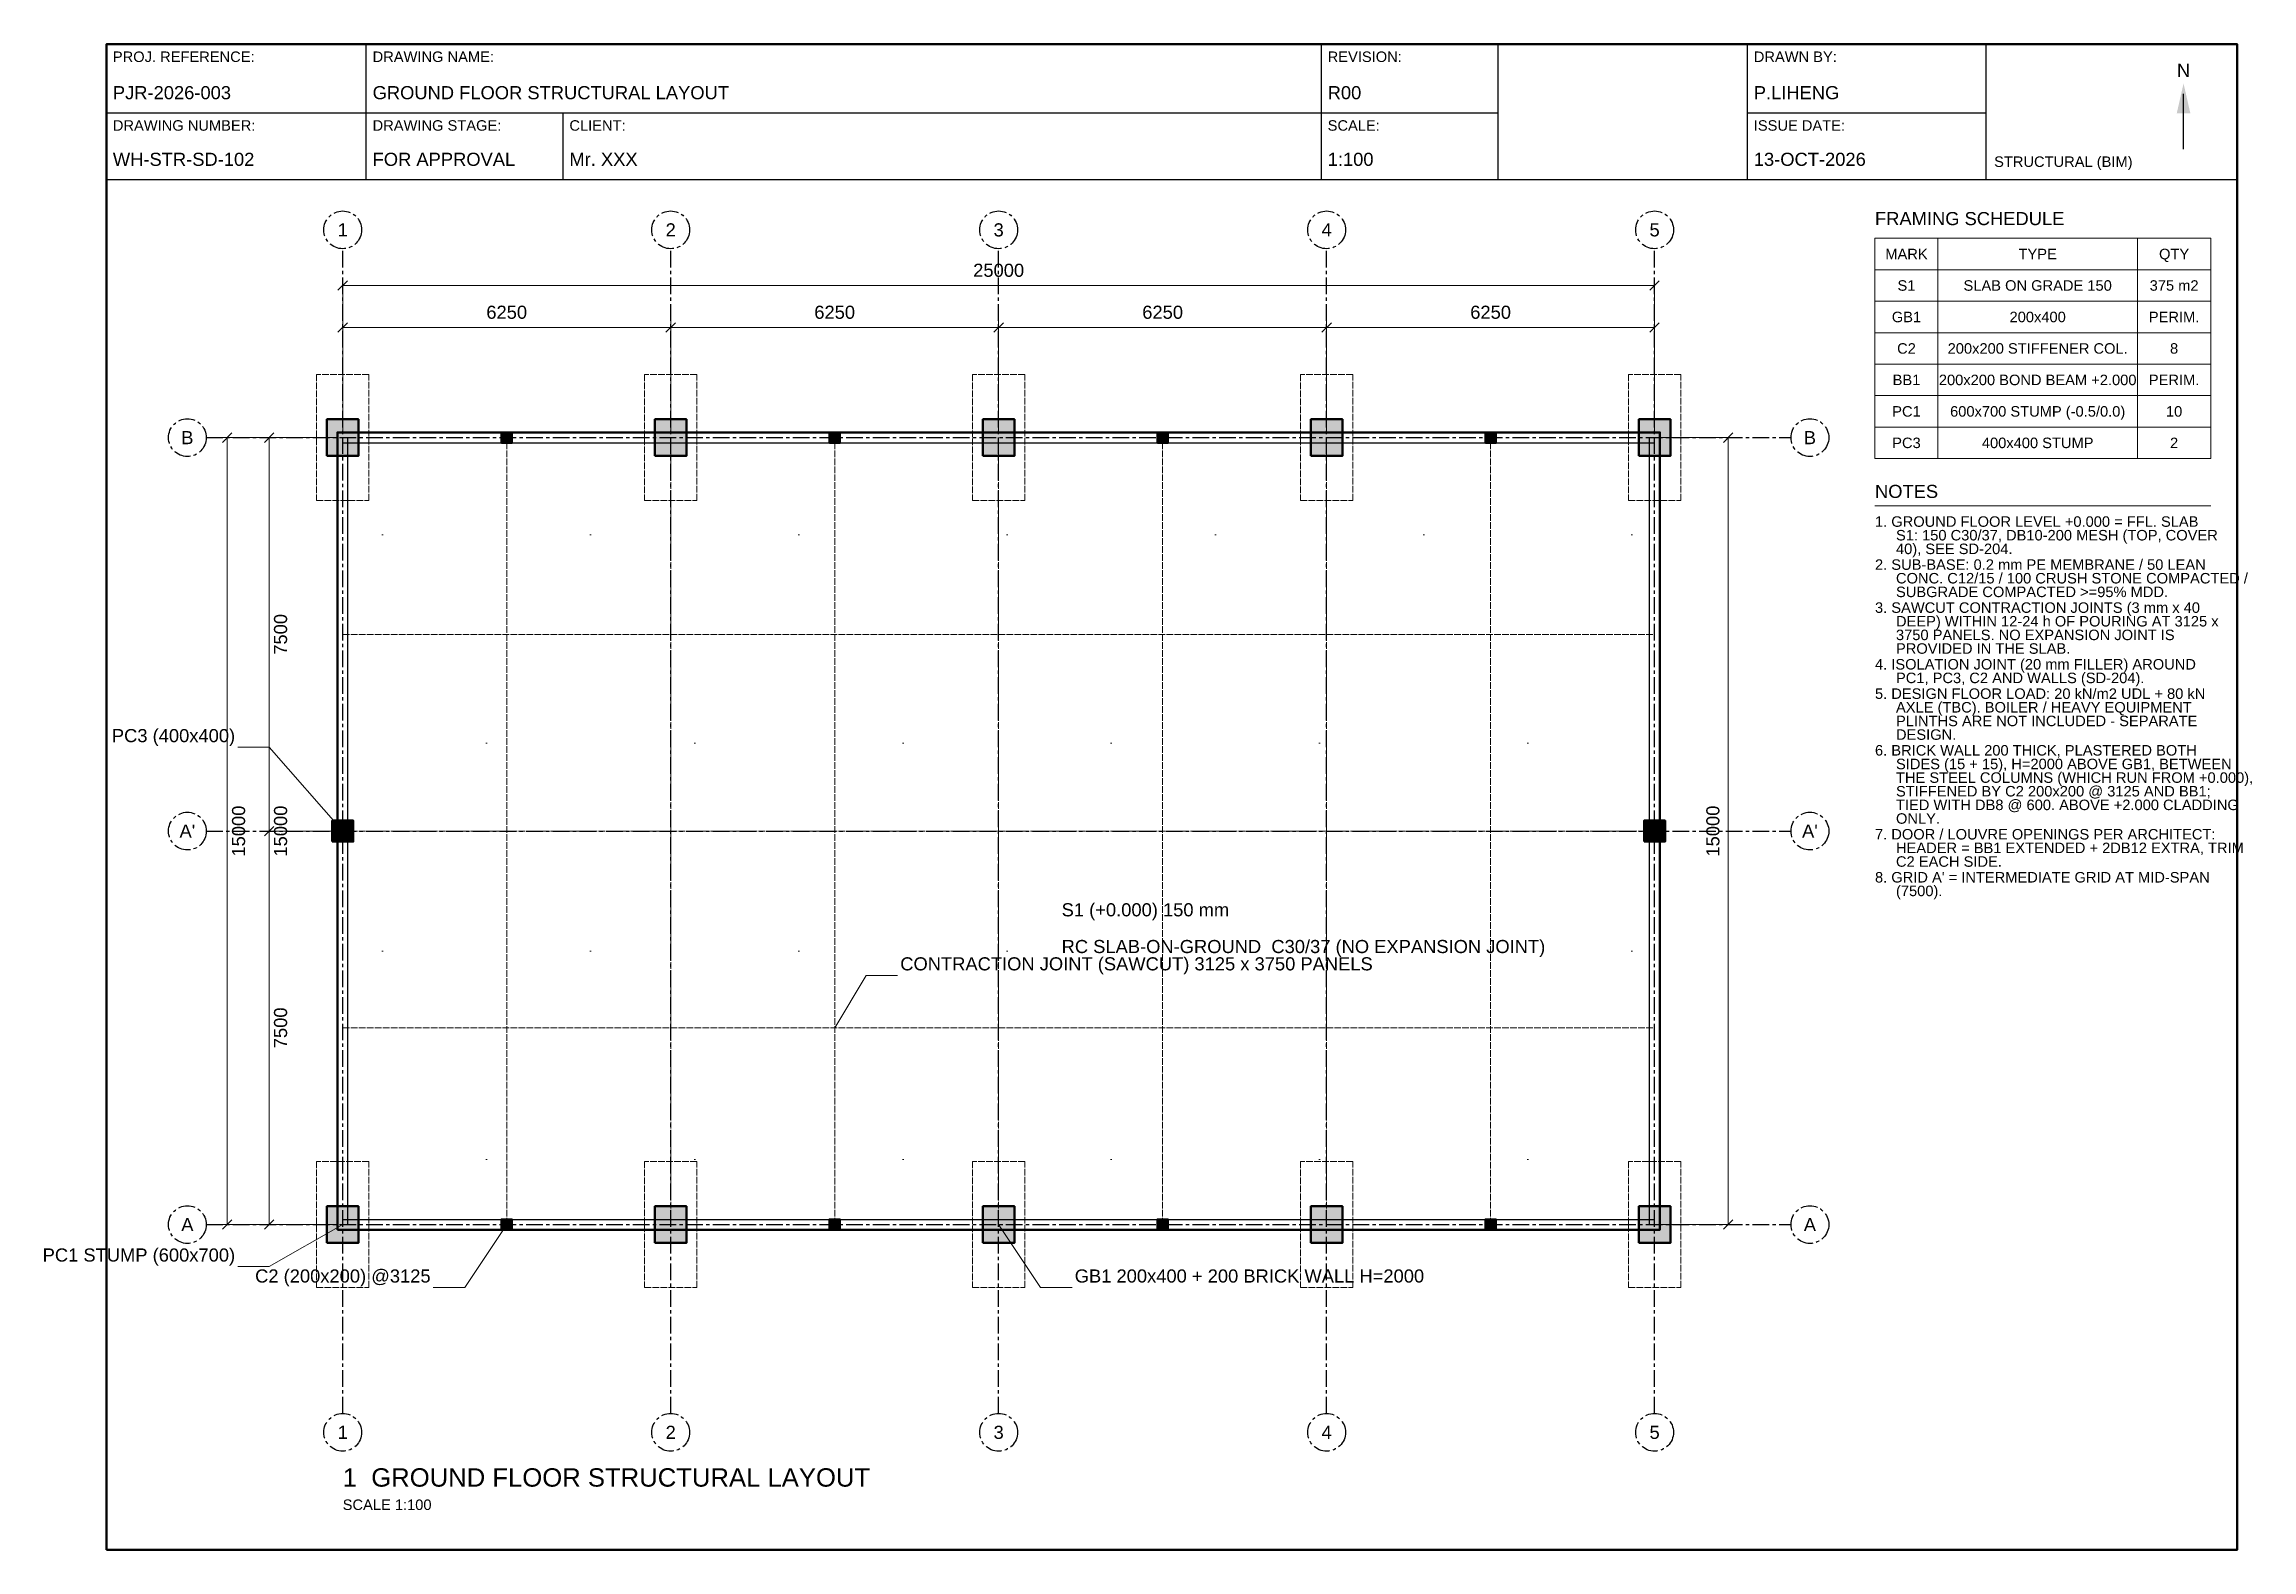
# Model space of a CAD drawing. Header units: millimetres. Extents: x -5 to 416, y 5 to 292.
import ezdxf
from ezdxf.enums import TextEntityAlignment as Align

# ---------------------------------------------------------------- set-up
doc = ezdxf.new("R2010")
doc.units = ezdxf.units.MM
doc.linetypes.add('CENTER', pattern=[5.08, 3.175, -0.635, 0.635, -0.635])
doc.linetypes.add('DASHED', pattern=[1.524, 1.27, -0.254])
for name, color, linetype, lineweight in [('S-ANNO-DIMS', 7, 'Continuous', 18), ('S-ANNO-TABLE', 7, 'Continuous', 18), ('S-ANNO-TEXT', 7, 'Continuous', 18), ('S-CONC-OUTLINE', 7, 'Continuous', 50), ('S-DETAIL-THIN', 8, 'Continuous', 18), ('S-GRID', 1, 'CENTER', 25), ('S-HATCH-CONC', 8, 'Continuous', 18), ('S-MASONRY', 30, 'Continuous', 25), ('S-TBLK-BORDER', 7, 'Continuous', 50), ('S-TBLK-LINE', 7, 'Continuous', 25), ('S-TBLK-TEXT', 7, 'Continuous', 18)]:
    doc.layers.add(name, color=color, linetype=linetype, lineweight=lineweight)
doc.styles.add('TEXT_2.0', font='arial.ttf')
doc.styles.add('TEXT_2.5', font='arial.ttf')
doc.styles.add('TEXT_3.5', font='arial.ttf')

# ---------------------------------------------------------------- blocks, each defined once
blk = doc.blocks.new('STR_TITLEBLOCK_A3')
at = {"layer": 'S-TBLK-BORDER'}
blk.add_lwpolyline([(7, 5), (413, 5), (413, 292), (7, 292)], close=True, dxfattribs=at)
at = {"layer": 'S-TBLK-LINE'}
for p, q in [((56.5, 266.2), (56.5, 292)), ((238.5, 266.2), (238.5, 292)), ((272.2, 266.2), (272.2, 292)), ((319.7, 266.2), (319.7, 292)), ((365.2, 266.2), (365.2, 292)), ((402.8, 272), (402.8, 282.5)), ((7, 278.9), (272.2, 278.9)), ((94, 266.2), (94, 278.9)), ((319.7, 278.9), (365.2, 278.9)), ((7, 266.2), (413, 266.2))]:
    blk.add_line(p, q, dxfattribs=at)
blk.add_solid([(401.5, 278.8), (404.1, 278.8), (402.8, 284.5)], dxfattribs=at)
at = {"layer": 'S-TBLK-TEXT', "color": 8, "style": 'TEXT_2.0'}
for s, p in [('PROJ. REFERENCE:', (8.2, 288.6)), ('DRAWING NAME:', (57.7, 288.6)), ('REVISION:', (239.7, 288.6)), ('DRAWN BY:', (320.9, 288.6)), ('DRAWING NUMBER:', (8.2, 275.5)), ('DRAWING STAGE:', (57.7, 275.5)), ('CLIENT:', (95.2, 275.5)), ('SCALE:', (239.7, 275.5)), ('ISSUE DATE:', (320.9, 275.5))]:
    blk.add_text(s, height=2, dxfattribs=at).set_placement(p)
at = {"layer": 'S-TBLK-TEXT', "style": 'TEXT_2.5'}
blk.add_text('N', height=2.5, dxfattribs=at).set_placement((402.8, 287), align=Align.MIDDLE_CENTER)
at = {"layer": 'S-TBLK-TEXT', "style": 'TEXT_2.0'}
blk.add_text('STRUCTURAL (BIM)', height=2, dxfattribs=at).set_placement((366.7, 268.6))
at = {"layer": 'S-TBLK-TEXT', "style": 'TEXT_2.5'}
for tag, p in [('PROJ_REFERENCE', (8.2, 281.5)), ('DRAWING_NAME', (57.7, 281.5)), ('REVISION', (239.7, 281.5)), ('DRAWN_BY', (320.9, 281.5)), ('DRAWING_NUMBER', (8.2, 268.8)), ('DRAWING_STAGE', (57.7, 268.8)), ('CLIENT', (95.2, 268.8)), ('SCALE', (239.7, 268.8)), ('ISSUE_DATE', (320.9, 268.8))]:
    blk.add_attdef(tag, p, '', height=2.5, dxfattribs=at)

msp = doc.modelspace()

# ---------------------------------------------------------------- hatches: boundary and pattern name
at = {"layer": 'S-HATCH-CONC'}
for points in [[(49, 213.5), (55, 213.5), (55, 220.5), (49, 220.5)], [(111.5, 213.5), (117.5, 213.5), (117.5, 220.5), (111.5, 220.5)], [(174, 213.5), (180, 213.5), (180, 220.5), (174, 220.5)], [(236.5, 213.5), (242.5, 213.5), (242.5, 220.5), (236.5, 220.5)], [(299, 213.5), (305, 213.5), (305, 220.5), (299, 220.5)], [(82.25, 216), (84.25, 216), (84.25, 218), (82.25, 218)], [(144.75, 216), (146.75, 216), (146.75, 218), (144.75, 218)], [(207.25, 216), (209.25, 216), (209.25, 218), (207.25, 218)], [(269.75, 216), (271.75, 216), (271.75, 218), (269.75, 218)], [(50, 140), (54, 140), (54, 144), (50, 144)], [(300, 140), (304, 140), (304, 144), (300, 144)], [(49, 63.5), (55, 63.5), (55, 70.5), (49, 70.5)], [(82.25, 66), (84.25, 66), (84.25, 68), (82.25, 68)], [(111.5, 63.5), (117.5, 63.5), (117.5, 70.5), (111.5, 70.5)], [(144.75, 66), (146.75, 66), (146.75, 68), (144.75, 68)], [(174, 63.5), (180, 63.5), (180, 70.5), (174, 70.5)], [(207.25, 66), (209.25, 66), (209.25, 68), (207.25, 68)], [(236.5, 63.5), (242.5, 63.5), (242.5, 70.5), (236.5, 70.5)], [(269.75, 66), (271.75, 66), (271.75, 68), (269.75, 68)], [(299, 63.5), (305, 63.5), (305, 70.5), (299, 70.5)]]:
    msp.add_hatch(color=256, dxfattribs=at).paths.add_polyline_path(points)
h = msp.add_hatch(dxfattribs=at)
h.set_pattern_fill('DOTS', color=256, scale=25)
h.paths.add_polyline_path([(52, 67), (302, 67), (302, 217), (52, 217)])

# ---------------------------------------------------------------- linework, layer by layer
at = {"layer": 'S-ANNO-DIMS'}
for p, q in [((51.1, 245.1), (52.9, 246.9)), ((52, 218), (52, 247.2)), ((52, 246), (302, 246)), ((301.1, 245.1), (302.9, 246.9)), ((302, 218), (302, 247.2)), ((51.1, 237.1), (52.9, 238.9)), ((52, 218), (52, 239.2)), ((52, 238), (114.5, 238)), ((113.6, 237.1), (115.4, 238.9)), ((113.6, 237.1), (115.4, 238.9)), ((114.5, 218), (114.5, 239.2)), ((114.5, 218), (114.5, 239.2)), ((114.5, 238), (177, 238)), ((176.1, 237.1), (177.9, 238.9)), ((176.1, 237.1), (177.9, 238.9)), ((177, 218), (177, 239.2)), ((177, 218), (177, 239.2)), ((177, 238), (239.5, 238)), ((238.6, 237.1), (240.4, 238.9)), ((238.6, 237.1), (240.4, 238.9)), ((239.5, 218), (239.5, 239.2)), ((239.5, 218), (239.5, 239.2)), ((239.5, 238), (302, 238)), ((301.1, 237.1), (302.9, 238.9)), ((302, 218), (302, 239.2)), ((51, 217), (28.8, 217)), ((29.1, 216.1), (30.9, 217.9)), ((30, 67), (30, 217)), ((51, 217), (36.8, 217)), ((51, 217), (36.8, 217)), ((37.1, 216.1), (38.9, 217.9)), ((37.1, 216.1), (38.9, 217.9)), ((38, 67), (38, 217)), ((38, 142), (38, 217)), ((303, 217), (317.2, 217)), ((315.1, 216.1), (316.9, 217.9)), ((316, 67), (316, 217)), ((51, 142), (36.8, 142)), ((51, 142), (36.8, 142)), ((37.1, 141.1), (38.9, 142.9)), ((37.1, 141.1), (38.9, 142.9)), ((38, 67), (38, 142)), ((29.1, 66.1), (30.9, 67.9)), ((37.1, 66.1), (38.9, 67.9)), ((37.1, 66.1), (38.9, 67.9)), ((315.1, 66.1), (316.9, 67.9)), ((51, 67), (28.8, 67)), ((51, 67), (36.8, 67)), ((51, 67), (36.8, 67)), ((303, 67), (317.2, 67))]:
    msp.add_line(p, q, dxfattribs=at)
at = {"layer": 'S-ANNO-TABLE'}
for points in [[(344, 249), (356, 249), (356, 255), (344, 255)], [(356, 249), (394, 249), (394, 255), (356, 255)], [(394, 249), (408, 249), (408, 255), (394, 255)], [(344, 243), (356, 243), (356, 249), (344, 249)], [(356, 243), (394, 243), (394, 249), (356, 249)], [(394, 243), (408, 243), (408, 249), (394, 249)], [(344, 237), (356, 237), (356, 243), (344, 243)], [(356, 237), (394, 237), (394, 243), (356, 243)], [(394, 237), (408, 237), (408, 243), (394, 243)], [(344, 231), (356, 231), (356, 237), (344, 237)], [(356, 231), (394, 231), (394, 237), (356, 237)], [(394, 231), (408, 231), (408, 237), (394, 237)], [(344, 225), (356, 225), (356, 231), (344, 231)], [(356, 225), (394, 225), (394, 231), (356, 231)], [(394, 225), (408, 225), (408, 231), (394, 231)], [(344, 219), (356, 219), (356, 225), (344, 225)], [(356, 219), (394, 219), (394, 225), (356, 225)], [(394, 219), (408, 219), (408, 225), (394, 225)], [(344, 213), (356, 213), (356, 219), (344, 219)], [(356, 213), (394, 213), (394, 219), (356, 219)], [(394, 213), (408, 213), (408, 219), (394, 219)]]:
    msp.add_lwpolyline(points, close=True, dxfattribs=at)
at = {"layer": 'S-ANNO-TEXT', "linetype": 'DASHED'}
for p, q in [((83.25, 67), (83.25, 217)), ((114.5, 67), (114.5, 217)), ((145.75, 67), (145.75, 217)), ((177, 67), (177, 217)), ((208.25, 67), (208.25, 217)), ((239.5, 67), (239.5, 217)), ((270.75, 67), (270.75, 217)), ((52, 179.5), (302, 179.5)), ((52, 142), (302, 142)), ((52, 104.5), (302, 104.5))]:
    msp.add_line(p, q, dxfattribs=at)
at = {"layer": 'S-ANNO-TEXT'}
for p, q in [((344, 204), (408, 204)), ((38, 158), (32, 158)), ((52, 142), (38, 158)), ((145.75, 104.5), (151.75, 114.5)), ((151.75, 114.5), (157.75, 114.5)), ((52, 67), (38, 59)), ((83.25, 67), (75.25, 55)), ((177, 67), (185, 55)), ((38, 59), (32, 59)), ((75.25, 55), (69.25, 55)), ((185, 55), (191, 55))]:
    msp.add_line(p, q, dxfattribs=at)
at = {"layer": 'S-ANNO-TEXT', "linetype": 'DASHED'}
for points in [[(47, 205), (57, 205), (57, 229), (47, 229)], [(109.5, 205), (119.5, 205), (119.5, 229), (109.5, 229)], [(172, 205), (182, 205), (182, 229), (172, 229)], [(234.5, 205), (244.5, 205), (244.5, 229), (234.5, 229)], [(297, 205), (307, 205), (307, 229), (297, 229)], [(47, 55), (57, 55), (57, 79), (47, 79)], [(109.5, 55), (119.5, 55), (119.5, 79), (109.5, 79)], [(172, 55), (182, 55), (182, 79), (172, 79)], [(234.5, 55), (244.5, 55), (244.5, 79), (234.5, 79)], [(297, 55), (307, 55), (307, 79), (297, 79)]]:
    msp.add_lwpolyline(points, close=True, dxfattribs=at)
at = {"layer": 'S-CONC-OUTLINE'}
for points in [[(49, 213.5), (55, 213.5), (55, 220.5), (49, 220.5)], [(111.5, 213.5), (117.5, 213.5), (117.5, 220.5), (111.5, 220.5)], [(174, 213.5), (180, 213.5), (180, 220.5), (174, 220.5)], [(236.5, 213.5), (242.5, 213.5), (242.5, 220.5), (236.5, 220.5)], [(299, 213.5), (305, 213.5), (305, 220.5), (299, 220.5)], [(51, 66), (303, 66), (303, 218), (51, 218)], [(82.25, 216), (84.25, 216), (84.25, 218), (82.25, 218)], [(144.75, 216), (146.75, 216), (146.75, 218), (144.75, 218)], [(207.25, 216), (209.25, 216), (209.25, 218), (207.25, 218)], [(269.75, 216), (271.75, 216), (271.75, 218), (269.75, 218)], [(50, 140), (54, 140), (54, 144), (50, 144)], [(300, 140), (304, 140), (304, 144), (300, 144)], [(49, 63.5), (55, 63.5), (55, 70.5), (49, 70.5)], [(82.25, 66), (84.25, 66), (84.25, 68), (82.25, 68)], [(111.5, 63.5), (117.5, 63.5), (117.5, 70.5), (111.5, 70.5)], [(144.75, 66), (146.75, 66), (146.75, 68), (144.75, 68)], [(174, 63.5), (180, 63.5), (180, 70.5), (174, 70.5)], [(207.25, 66), (209.25, 66), (209.25, 68), (207.25, 68)], [(236.5, 63.5), (242.5, 63.5), (242.5, 70.5), (236.5, 70.5)], [(269.75, 66), (271.75, 66), (271.75, 68), (269.75, 68)], [(299, 63.5), (305, 63.5), (305, 70.5), (299, 70.5)]]:
    msp.add_lwpolyline(points, close=True, dxfattribs=at)
at = {"layer": 'S-GRID', "linetype": 'CENTER'}
for p, q in [((52, 31), (52, 253)), ((114.5, 31), (114.5, 253)), ((177, 31), (177, 253)), ((239.5, 31), (239.5, 253)), ((302, 31), (302, 253)), ((26, 217), (328, 217)), ((26, 142), (328, 142)), ((26, 67), (328, 67))]:
    msp.add_line(p, q, dxfattribs=at)
at = {"layer": 'S-GRID'}
for centre in [(52, 256.6), (114.5, 256.6), (177, 256.6), (239.5, 256.6), (302, 256.6), (22.4, 217), (331.6, 217), (22.4, 142), (331.6, 142), (22.4, 67), (331.6, 67), (52, 27.4), (114.5, 27.4), (177, 27.4), (239.5, 27.4), (302, 27.4)]:
    msp.add_circle(centre, 3.6, dxfattribs=at)
at = {"layer": 'S-MASONRY'}
for p, q in [((51, 67), (51, 217)), ((52, 218), (302, 218)), ((52, 216), (302, 216)), ((53, 67), (53, 217)), ((301, 67), (301, 217)), ((303, 67), (303, 217)), ((52, 68), (302, 68)), ((52, 66), (302, 66))]:
    msp.add_line(p, q, dxfattribs=at)

# ---------------------------------------------------------------- block references
at = {"layer": 'S-TBLK-LINE'}
msp.add_blockref('STR_TITLEBLOCK_A3', (0, 0), dxfattribs=at).add_auto_attribs({'PROJ_REFERENCE': 'PJR-2026-003', 'DRAWING_NAME': 'GROUND FLOOR STRUCTURAL LAYOUT', 'REVISION': 'R00', 'DRAWN_BY': 'P.LIHENG', 'DRAWING_NUMBER': 'WH-STR-SD-102', 'DRAWING_STAGE': 'FOR APPROVAL', 'CLIENT': 'Mr. XXX', 'SCALE': '1:100', 'ISSUE_DATE': '13-OCT-2026'})

# ---------------------------------------------------------------- texts
at = {"layer": 'S-ANNO-DIMS', "style": 'TEXT_2.5'}
for s, p in [('25000', (177, 246.9)), ('6250', (83.25, 238.9)), ('6250', (145.75, 238.9)), ('6250', (208.25, 238.9)), ('6250', (270.75, 238.9))]:
    msp.add_text(s, height=2.5, dxfattribs=at).set_placement(p, align=Align.BOTTOM_CENTER)
for s, p in [('7500', (38.9, 179.5)), ('15000', (30.9, 142)), ('15000', (38.9, 142)), ('7500', (38.9, 104.5))]:
    msp.add_text(s, height=2.5, rotation=90, dxfattribs=at).set_placement(p, align=Align.TOP_CENTER)
msp.add_text('15000', height=2.5, rotation=90, dxfattribs=at).set_placement((315.1, 142), align=Align.BOTTOM_CENTER)
at = {"layer": 'S-ANNO-TEXT'}
for s, height, style, p in [('FRAMING SCHEDULE', 2.5, 'TEXT_2.5', (344, 260)), ('NOTES', 2.5, 'TEXT_2.5', (344, 208)), ('1. GROUND FLOOR LEVEL +0.000 = FFL. SLAB', 2, 'TEXT_2.0', (344, 202)), ('S1: 150 C30/37, DB10-200 MESH (TOP, COVER', 2, 'TEXT_2.0', (348, 199.4)), ('2. SUB-BASE: 0.2 mm PE MEMBRANE / 50 LEAN', 2, 'TEXT_2.0', (344, 193.8)), ('40), SEE SD-204.', 2, 'TEXT_2.0', (348, 196.8)), ('CONC. C12/15 / 100 CRUSH STONE COMPACTED /', 2, 'TEXT_2.0', (348, 191.2)), ('3. SAWCUT CONTRACTION JOINTS (3 mm x 40', 2, 'TEXT_2.0', (344, 185.6)), ('SUBGRADE COMPACTED >=95% MDD.', 2, 'TEXT_2.0', (348, 188.6)), ('DEEP) WITHIN 12-24 h OF POURING AT 3125 x', 2, 'TEXT_2.0', (348, 183)), ('3750 PANELS. NO EXPANSION JOINT IS', 2, 'TEXT_2.0', (348, 180.4)), ('PROVIDED IN THE SLAB.', 2, 'TEXT_2.0', (348, 177.8)), ('4. ISOLATION JOINT (20 mm FILLER) AROUND', 2, 'TEXT_2.0', (344, 174.8)), ('5. DESIGN FLOOR LOAD: 20 kN/m2 UDL + 80 kN', 2, 'TEXT_2.0', (344, 169.2)), ('PC1, PC3, C2 AND WALLS (SD-204).', 2, 'TEXT_2.0', (348, 172.2)), ('AXLE (TBC). BOILER / HEAVY EQUIPMENT', 2, 'TEXT_2.0', (348, 166.6)), ('PLINTHS ARE NOT INCLUDED - SEPARATE', 2, 'TEXT_2.0', (348, 164)), ('DESIGN.', 2, 'TEXT_2.0', (348, 161.4)), ('6. BRICK WALL 200 THICK, PLASTERED BOTH', 2, 'TEXT_2.0', (344, 158.4)), ('SIDES (15 + 15), H=2000 ABOVE GB1, BETWEEN', 2, 'TEXT_2.0', (348, 155.8)), ('THE STEEL COLUMNS (WHICH RUN FROM +0.000),', 2, 'TEXT_2.0', (348, 153.2)), ('TIED WITH DB8 @ 600. ABOVE +2.000 CLADDING', 2, 'TEXT_2.0', (348, 148)), ('STIFFENED BY C2 200x200 @ 3125 AND BB1;', 2, 'TEXT_2.0', (348, 150.6)), ('ONLY.', 2, 'TEXT_2.0', (348, 145.4)), ('7. DOOR / LOUVRE OPENINGS PER ARCHITECT:', 2, 'TEXT_2.0', (344, 142.4)), ('HEADER = BB1 EXTENDED + 2DB12 EXTRA, TRIM', 2, 'TEXT_2.0', (348, 139.8)), ('C2 EACH SIDE.', 2, 'TEXT_2.0', (348, 137.2)), ("8. GRID A' = INTERMEDIATE GRID AT MID-SPAN", 2, 'TEXT_2.0', (344, 134.2)), ('(7500).', 2, 'TEXT_2.0', (348, 131.6))]:
    msp.add_text(s, height=height, dxfattribs=dict(at, style=style)).set_placement(p, align=Align.TOP_LEFT)
at = {"layer": 'S-ANNO-TEXT', "style": 'TEXT_2.0'}
for s, p in [('MARK', (350, 252)), ('TYPE', (375, 252)), ('QTY', (401, 252)), ('S1', (350, 246)), ('SLAB ON GRADE 150', (375, 246)), ('375 m2', (401, 246)), ('GB1', (350, 240)), ('200x400', (375, 240)), ('PERIM.', (401, 240)), ('C2', (350, 234)), ('200x200 STIFFENER COL.', (375, 234)), ('8', (401, 234)), ('BB1', (350, 228)), ('200x200 BOND BEAM +2.000', (375, 228)), ('PERIM.', (401, 228)), ('PC1', (350, 222)), ('600x700 STUMP (-0.5/0.0)', (375, 222)), ('10', (401, 222)), ('PC3', (350, 216)), ('400x400 STUMP', (375, 216)), ('2', (401, 216))]:
    msp.add_text(s, height=2, dxfattribs=at).set_placement(p, align=Align.MIDDLE_CENTER)
at = {"layer": 'S-ANNO-TEXT', "style": 'TEXT_2.5'}
for s, p in [('PC3 (400x400)', (31.5, 158.2)), ('PC1 STUMP (600x700)', (31.5, 59.2)), ('C2 (200x200) @3125', (68.75, 55.2))]:
    msp.add_text(s, height=2.5, dxfattribs=at).set_placement(p, align=Align.BOTTOM_RIGHT)
for s, p in [('S1 (+0.000) 150 mm', (189, 127)), ('RC SLAB-ON-GROUND  C30/37 (NO EXPANSION JOINT)', (189, 120))]:
    msp.add_text(s, height=2.5, dxfattribs=at).set_placement(p, align=Align.MIDDLE_LEFT)
at = {"layer": 'S-ANNO-TEXT'}
for s, height, style, p in [('CONTRACTION JOINT (SAWCUT) 3125 x 3750 PANELS', 2.5, 'TEXT_2.5', (158.25, 114.7)), ('GB1 200x400 + 200 BRICK WALL H=2000', 2.5, 'TEXT_2.5', (191.5, 55.2)), ('1  GROUND FLOOR STRUCTURAL LAYOUT', 3.5, 'TEXT_3.5', (52, 16))]:
    msp.add_text(s, height=height, dxfattribs=dict(at, style=style)).set_placement(p, align=Align.BOTTOM_LEFT)
at = {"layer": 'S-DETAIL-THIN', "style": 'TEXT_2.0'}
msp.add_text('SCALE 1:100', height=2, dxfattribs=at).set_placement((52, 12), align=Align.BOTTOM_LEFT)
at = {"layer": 'S-GRID', "style": 'TEXT_2.5'}
for s, p in [('1', (52, 256.6)), ('2', (114.5, 256.6)), ('3', (177, 256.6)), ('4', (239.5, 256.6)), ('5', (302, 256.6)), ('B', (22.4, 217)), ('B', (331.6, 217)), ("A'", (22.4, 142)), ("A'", (331.6, 142)), ('A', (22.4, 67)), ('A', (331.6, 67)), ('1', (52, 27.4)), ('2', (114.5, 27.4)), ('3', (177, 27.4)), ('4', (239.5, 27.4)), ('5', (302, 27.4))]:
    msp.add_text(s, height=2.5, dxfattribs=at).set_placement(p, align=Align.MIDDLE_CENTER)

doc.saveas('drawing.dxf')
